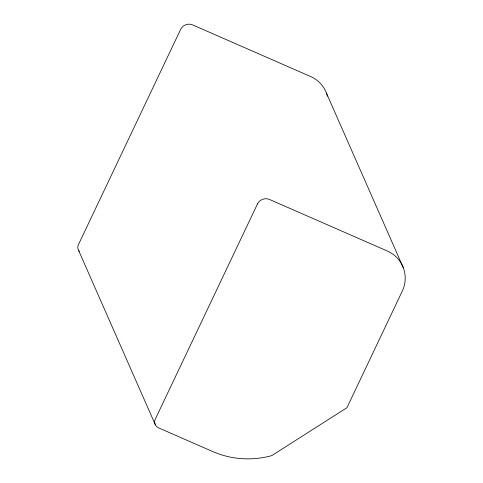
<?xml version="1.0" encoding="UTF-8"?>
<svg xmlns="http://www.w3.org/2000/svg" width="483" height="483" viewBox="0 0 483 483"><rect width="100%" height="100%" fill="white"/><g stroke="black" fill="none" stroke-linecap="round" stroke-linejoin="round"><path stroke-width="0.72" d="M326.417 93.062L403.263 267.618M78.457 250.122L155.303 424.672M327.414 96.171A31.274 30.314 -23.8 0 0 310.484 76.465L192.651 24.905A9.08 8.803 -23.8 0 0 180.63 29.415L78.035 245.485A7.04 6.828 -23.8 0 0 79.309 251.45M257.475 203.971L154.874 420.041A7.04 6.828 -23.8 0 0 158.666 427.902L212.659 451.533A88.021 85.328 -23.8 0 0 271.688 455.656L346.921 407.737L402.508 290.663A31.274 30.314 -23.8 0 0 387.324 251.015L269.496 199.455A9.08 8.803 -23.8 0 0 257.475 203.971"/></g></svg>
